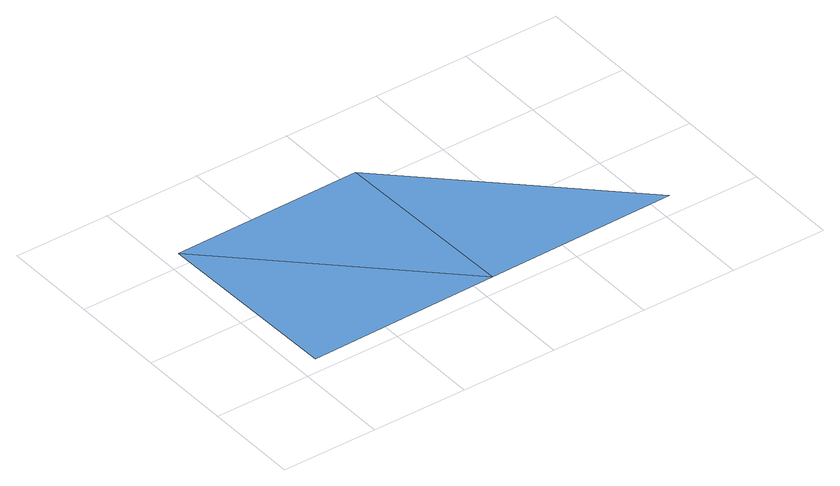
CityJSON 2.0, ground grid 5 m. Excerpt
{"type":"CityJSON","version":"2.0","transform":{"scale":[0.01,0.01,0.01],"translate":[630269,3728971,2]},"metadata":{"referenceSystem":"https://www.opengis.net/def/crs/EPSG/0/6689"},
"CityObjects":{
"waterbody1":{"type":"WaterBody","attributes":{"name":"福岡県津波浸水想定図","class":"1140","function":"2","WaterBodyTsunamiRiskAttribute.description":"1","WaterBodyTsunamiRiskAttribute.rank":"2"},"geometry":[{"type":"MultiSurface","lod":"1","boundaries":[[[0,1,2]],[[3,1,0]],[[4,3,0]]]}]}
},
"vertices":[
[1104,99,20],[85,1080,20],[104,80,20],[1085,1099,16],[2104,119,20]
]}
